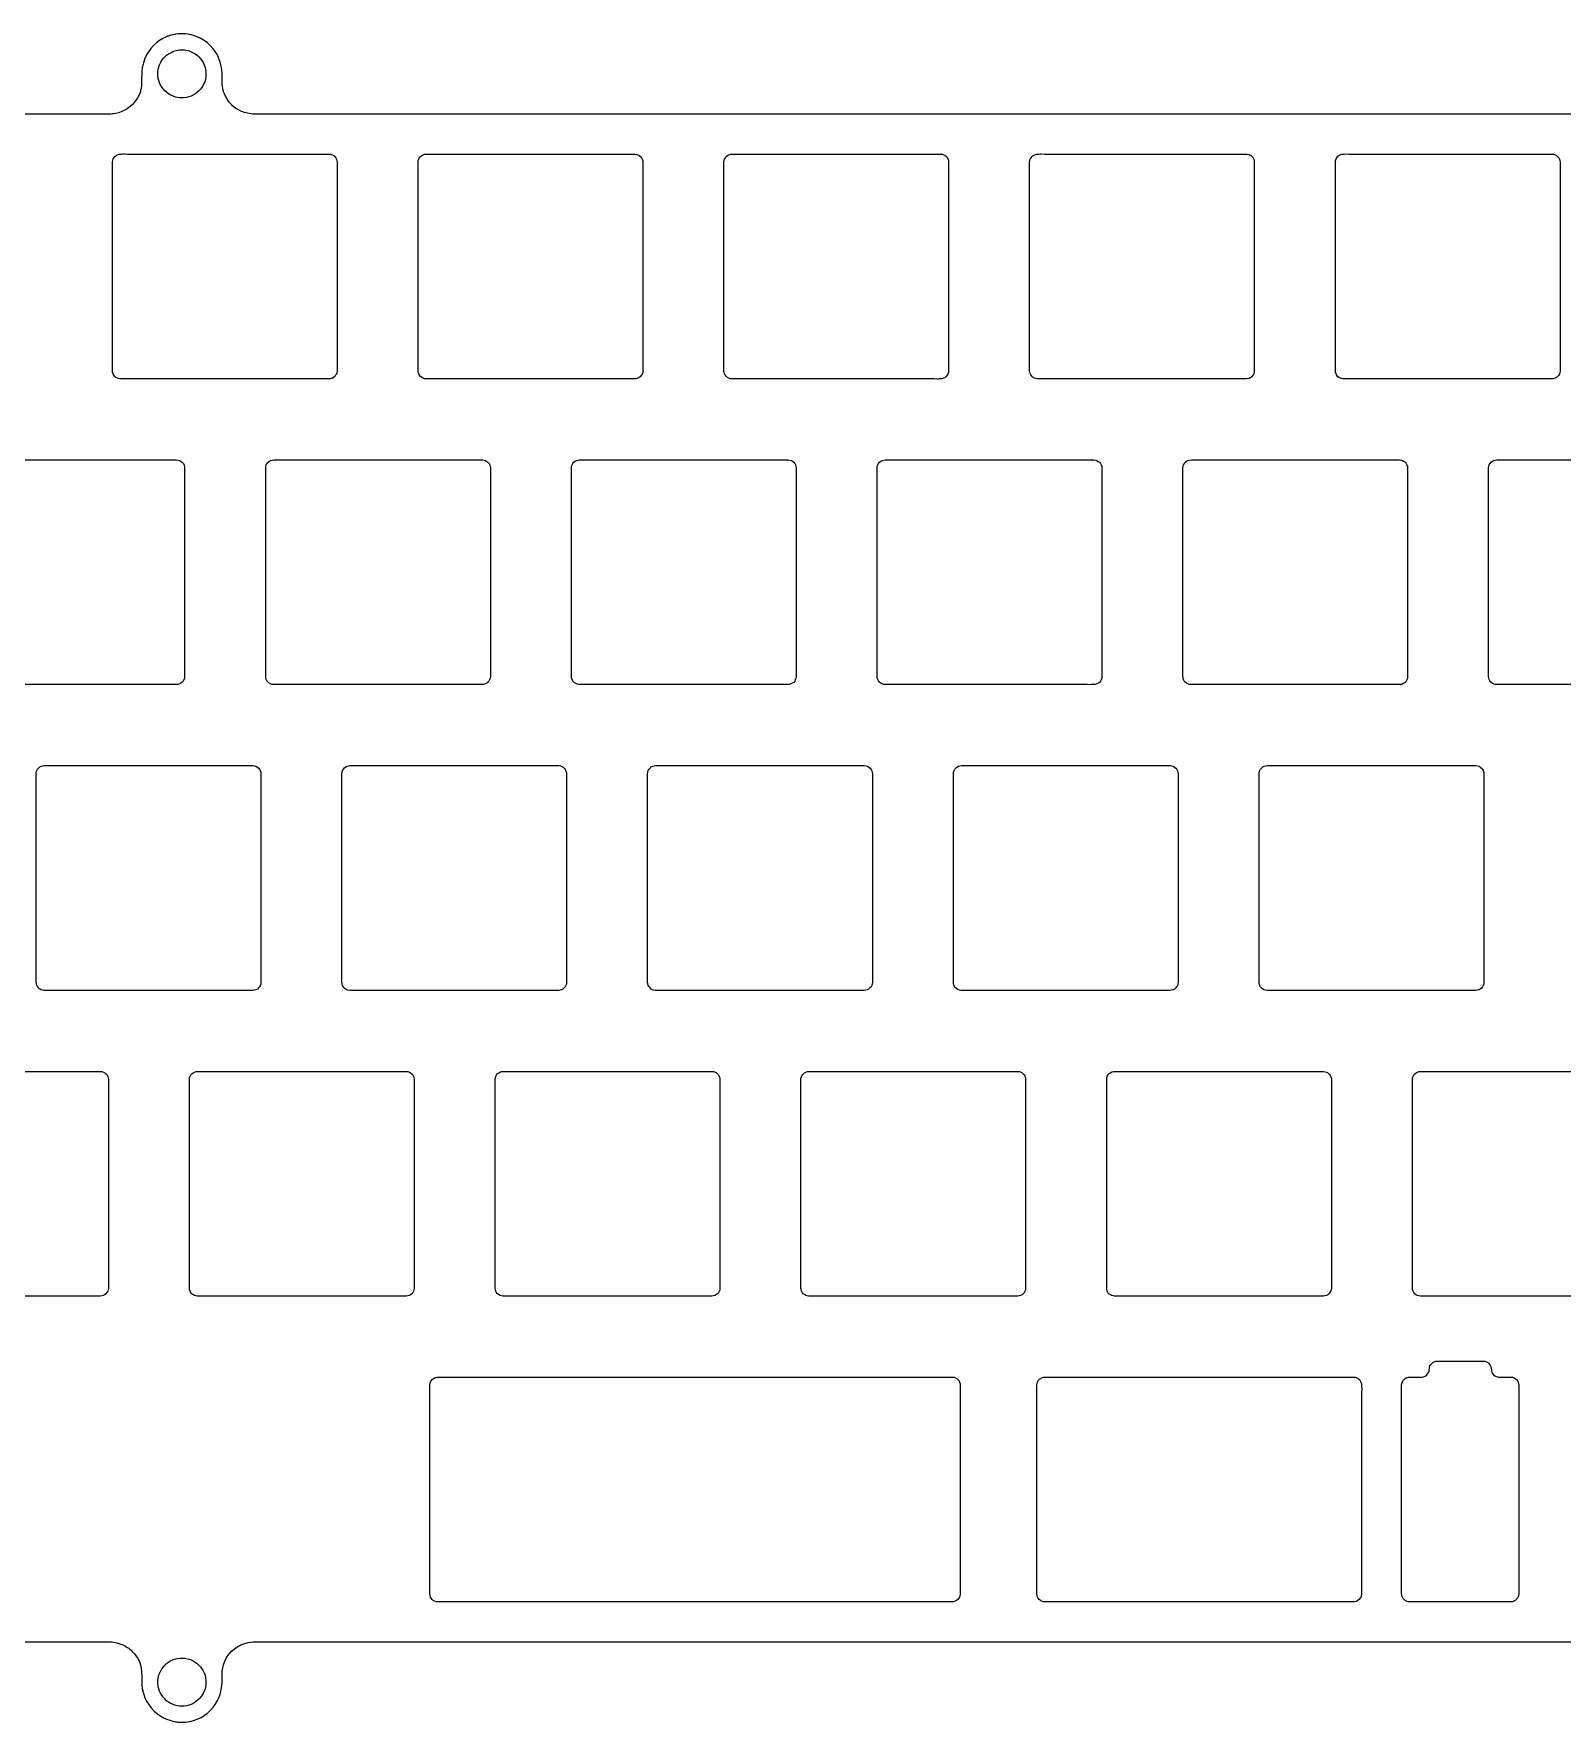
# Model space of a CAD drawing. Extents: x 6 to 353, y 2 to 332.
# Drawn here: x 98.4 to 193.6, y 2.5 to 107.7 of the extents above; entities that cross this region are included whole.
import ezdxf

# ---------------------------------------------------------------- set-up
doc = ezdxf.new("R2010")
doc.units = 0
doc.layers.get('0').update_dxf_attribs({"linetype": 'CONTINUOUS'})

msp = doc.modelspace()

# ---------------------------------------------------------------- linework, layer by layer
for p, q in [((106.43, 107.4), (106.22, 107.28)), ((107.6, 107.7), (107.36, 107.69)), ((107.85, 107.69), (107.6, 107.7)), ((108.1, 107.65), (107.85, 107.69)), ((108.33, 107.59), (108.1, 107.65)), ((108.56, 107.51), (108.33, 107.59)), ((108.79, 107.41), (108.56, 107.51)), ((109, 107.28), (108.79, 107.41)), ((105.4, 106.38), (105.3, 106.15)), ((105.53, 106.58), (105.4, 106.38)), ((105.68, 106.78), (105.53, 106.58)), ((105.84, 106.97), (105.68, 106.78)), ((106.02, 107.13), (105.84, 106.97)), ((106.22, 107.28), (106.02, 107.13)), ((106.45, 106.15), (106.55, 106.26)), ((106.55, 106.26), (106.66, 106.36)), ((106.66, 106.36), (106.78, 106.45)), ((106.78, 106.45), (106.91, 106.52)), ((106.91, 106.52), (107.05, 106.59)), ((107.05, 106.59), (107.17, 106.64)), ((107.17, 106.64), (107.33, 106.67)), ((107.33, 106.67), (107.46, 106.69)), ((107.46, 106.69), (107.62, 106.7)), ((107.62, 106.7), (107.78, 106.69)), ((107.78, 106.69), (107.95, 106.66)), ((107.95, 106.66), (108.06, 106.63)), ((108.06, 106.63), (108.23, 106.56)), ((108.23, 106.56), (108.32, 106.52)), ((108.32, 106.52), (108.44, 106.45)), ((108.44, 106.45), (108.59, 106.34)), ((108.59, 106.34), (108.67, 106.26)), ((108.67, 106.26), (108.77, 106.14)), ((109.2, 107.13), (109, 107.28)), ((109.38, 106.97), (109.2, 107.13)), ((109.54, 106.79), (109.38, 106.97)), ((109.69, 106.59), (109.54, 106.79)), ((109.82, 106.38), (109.69, 106.59)), ((109.92, 106.15), (109.82, 106.38)), ((106.11, 105.2), (106.12, 105.36)), ((106.12, 105.06), (106.11, 105.2)), ((106.12, 105.36), (106.14, 105.49)), ((106.14, 105.49), (106.18, 105.64)), ((106.18, 105.64), (106.22, 105.77)), ((106.22, 105.77), (106.29, 105.92)), ((106.29, 105.92), (106.36, 106.04)), ((106.36, 106.04), (106.45, 106.15)), ((108.77, 106.14), (108.86, 106.04)), ((108.86, 106.04), (108.93, 105.91)), ((108.93, 105.91), (109, 105.77)), ((109, 105.77), (109.06, 105.59)), ((109.06, 105.59), (109.08, 105.49)), ((109.08, 105.49), (109.1, 105.35)), ((109.1, 105.35), (109.11, 105.2)), ((109.11, 105.2), (109.1, 105.05)), ((110, 105.93), (109.92, 106.15)), ((110.06, 105.69), (110, 105.93)), ((110.09, 105.47), (110.06, 105.69)), ((105.1, 104.5), (105.07, 104.3)), ((106.14, 104.91), (106.12, 105.06)), ((106.17, 104.79), (106.14, 104.91)), ((106.22, 104.64), (106.17, 104.79)), ((106.28, 104.5), (106.22, 104.64)), ((106.33, 104.42), (106.28, 104.5)), ((106.45, 104.26), (106.33, 104.42)), ((106.52, 104.17), (106.45, 104.26)), ((106.64, 104.06), (106.52, 104.17)), ((108.77, 104.25), (108.67, 104.14)), ((108.84, 104.34), (108.77, 104.25)), ((108.93, 104.49), (108.84, 104.34)), ((108.98, 104.6), (108.93, 104.49)), ((109.03, 104.71), (108.98, 104.6)), ((109.07, 104.86), (109.03, 104.71)), ((109.1, 105.05), (109.07, 104.86)), ((110.15, 104.31), (110.12, 104.51)), ((104.52, 103.28), (104.38, 103.16)), ((104.64, 103.41), (104.52, 103.28)), ((104.77, 103.59), (104.64, 103.41)), ((106.78, 103.95), (106.64, 104.06)), ((106.88, 103.89), (106.78, 103.95)), ((107.06, 103.81), (106.88, 103.89)), ((107.24, 103.75), (107.06, 103.81)), ((107.32, 103.73), (107.24, 103.75)), ((107.45, 103.71), (107.32, 103.73)), ((107.57, 103.7), (107.45, 103.71)), ((107.75, 103.71), (107.57, 103.7)), ((107.9, 103.73), (107.75, 103.71)), ((108.05, 103.77), (107.9, 103.73)), ((108.18, 103.81), (108.05, 103.77)), ((108.31, 103.88), (108.18, 103.81)), ((108.44, 103.95), (108.31, 103.88)), ((108.52, 104.01), (108.44, 103.95)), ((108.67, 104.14), (108.52, 104.01)), ((110.34, 103.77), (110.26, 103.95)), ((110.42, 103.63), (110.34, 103.77)), ((110.56, 103.44), (110.42, 103.63)), ((110.98, 103.05), (110.84, 103.15)), ((103.68, 102.78), (103.46, 102.73)), ((103.87, 102.85), (103.68, 102.78)), ((104.05, 102.93), (103.87, 102.85)), ((111.17, 102.94), (110.98, 103.05)), ((111.33, 102.86), (111.17, 102.94)), ((111.51, 102.79), (111.33, 102.86)), ((111.69, 102.75), (111.51, 102.79)), ((111.91, 102.71), (111.69, 102.75)), ((103.32, 99.9), (103.37, 99.98)), ((103.37, 99.98), (103.43, 100.05)), ((103.43, 100.05), (103.51, 100.12)), ((103.51, 100.12), (103.59, 100.16)), ((103.59, 100.16), (103.69, 100.19)), ((116.8, 100.2), (116.89, 100.19)), ((116.89, 100.19), (116.98, 100.16)), ((116.98, 100.16), (117.07, 100.11)), ((117.07, 100.11), (117.14, 100.05)), ((117.14, 100.05), (117.2, 99.98)), ((117.2, 99.98), (117.24, 99.89)), ((122.37, 99.9), (122.42, 99.98)), ((122.42, 99.98), (122.48, 100.05)), ((122.48, 100.05), (122.56, 100.12)), ((122.56, 100.12), (122.64, 100.16)), ((122.64, 100.16), (122.73, 100.19)), ((122.73, 100.19), (122.83, 100.2)), ((122.83, 100.2), (135.83, 100.2)), ((135.83, 100.2), (135.95, 100.18)), ((135.95, 100.18), (136.03, 100.16)), ((136.03, 100.16), (136.11, 100.12)), ((136.11, 100.12), (136.19, 100.05)), ((136.19, 100.05), (136.25, 99.98)), ((136.25, 99.98), (136.29, 99.89)), ((141.42, 99.89), (141.47, 99.98)), ((141.47, 99.98), (141.53, 100.06)), ((141.53, 100.06), (141.6, 100.11)), ((141.6, 100.11), (141.69, 100.16)), ((141.69, 100.16), (141.8, 100.19)), ((141.8, 100.19), (141.89, 100.2)), ((141.89, 100.2), (154.88, 100.2)), ((154.88, 100.2), (154.98, 100.19)), ((154.98, 100.19), (155.08, 100.16)), ((155.08, 100.16), (155.16, 100.12)), ((155.16, 100.12), (155.24, 100.05)), ((155.24, 100.05), (155.3, 99.98)), ((155.3, 99.98), (155.35, 99.87)), ((160.47, 99.9), (160.52, 99.98)), ((160.52, 99.98), (160.58, 100.06)), ((160.58, 100.06), (160.66, 100.12)), ((160.66, 100.12), (160.74, 100.16)), ((160.74, 100.16), (160.86, 100.19)), ((173.96, 100.2), (174.1, 100.17)), ((174.1, 100.17), (174.21, 100.12)), ((174.21, 100.12), (174.28, 100.05)), ((174.28, 100.05), (174.35, 99.98)), ((174.35, 99.98), (174.39, 99.89)), ((179.52, 99.9), (179.57, 99.98)), ((179.57, 99.98), (179.64, 100.07)), ((179.64, 100.07), (179.7, 100.12)), ((179.7, 100.12), (179.81, 100.17)), ((179.81, 100.17), (179.89, 100.19)), ((192.99, 100.2), (193.08, 100.19)), ((193.08, 100.19), (193.18, 100.16)), ((193.18, 100.16), (193.26, 100.11)), ((193.26, 100.11), (193.34, 100.04)), ((193.34, 100.04), (193.4, 99.98)), ((193.4, 99.98), (193.44, 99.89)), ((103.28, 99.7), (103.3, 99.82)), ((103.28, 86.7), (103.28, 99.7)), ((103.3, 99.82), (103.32, 99.9)), ((117.24, 99.89), (117.27, 99.79)), ((117.27, 99.79), (117.28, 99.7)), ((117.28, 99.7), (117.28, 86.68)), ((122.33, 99.7), (122.34, 99.81)), ((122.33, 86.7), (122.33, 99.7)), ((122.34, 99.81), (122.37, 99.9)), ((136.29, 99.89), (136.32, 99.79)), ((136.32, 99.79), (136.33, 99.7)), ((136.33, 99.7), (136.33, 86.68)), ((141.38, 99.7), (141.39, 99.8)), ((141.38, 86.7), (141.38, 99.7)), ((141.39, 99.8), (141.42, 99.89)), ((155.35, 99.87), (155.37, 99.79)), ((155.37, 99.79), (155.38, 99.7)), ((155.38, 99.7), (155.38, 86.7)), ((160.43, 99.7), (160.44, 99.81)), ((160.43, 86.7), (160.43, 99.7)), ((160.44, 99.81), (160.47, 99.9)), ((174.39, 99.89), (174.42, 99.79)), ((174.42, 99.79), (174.43, 99.7)), ((174.43, 99.7), (174.43, 86.68)), ((179.48, 99.7), (179.49, 99.81)), ((179.48, 86.7), (179.48, 99.7)), ((179.49, 99.81), (179.52, 99.9)), ((193.44, 99.89), (193.47, 99.79)), ((193.47, 99.79), (193.48, 99.7)), ((193.48, 99.7), (193.48, 86.68)), ((103.29, 86.61), (103.28, 86.7)), ((103.32, 86.51), (103.29, 86.61)), ((103.35, 86.45), (103.32, 86.51)), ((103.41, 86.36), (103.35, 86.45)), ((103.5, 86.29), (103.41, 86.36)), ((103.59, 86.24), (103.5, 86.29)), ((117.05, 86.28), (116.95, 86.23)), ((117.13, 86.34), (117.05, 86.28)), ((117.19, 86.42), (117.13, 86.34)), ((117.24, 86.5), (117.19, 86.42)), ((117.27, 86.6), (117.24, 86.5)), ((117.28, 86.68), (117.27, 86.6)), ((122.34, 86.61), (122.33, 86.7)), ((122.37, 86.51), (122.34, 86.61)), ((122.4, 86.45), (122.37, 86.51)), ((122.47, 86.35), (122.4, 86.45)), ((122.55, 86.29), (122.47, 86.35)), ((122.64, 86.24), (122.55, 86.29)), ((136.09, 86.27), (136.02, 86.24)), ((136.18, 86.35), (136.09, 86.27)), ((136.23, 86.4), (136.18, 86.35)), ((136.29, 86.5), (136.23, 86.4)), ((136.32, 86.6), (136.29, 86.5)), ((136.33, 86.68), (136.32, 86.6)), ((141.39, 86.6), (141.38, 86.7)), ((141.42, 86.51), (141.39, 86.6)), ((141.45, 86.45), (141.42, 86.51)), ((141.52, 86.36), (141.45, 86.45)), ((141.6, 86.29), (141.52, 86.36)), ((141.69, 86.24), (141.6, 86.29)), ((155.16, 86.29), (155.07, 86.24)), ((155.22, 86.34), (155.16, 86.29)), ((155.29, 86.42), (155.22, 86.34)), ((155.34, 86.5), (155.29, 86.42)), ((155.37, 86.6), (155.34, 86.5)), ((155.38, 86.7), (155.37, 86.6)), ((160.44, 86.61), (160.43, 86.7)), ((160.46, 86.54), (160.44, 86.61)), ((160.5, 86.45), (160.46, 86.54)), ((160.58, 86.35), (160.5, 86.45)), ((160.65, 86.29), (160.58, 86.35)), ((160.74, 86.24), (160.65, 86.29)), ((174.21, 86.28), (174.1, 86.23)), ((174.28, 86.35), (174.21, 86.28)), ((174.34, 86.42), (174.28, 86.35)), ((174.39, 86.5), (174.34, 86.42)), ((174.42, 86.6), (174.39, 86.5)), ((174.43, 86.68), (174.42, 86.6)), ((179.49, 86.61), (179.48, 86.7)), ((179.52, 86.51), (179.49, 86.61)), ((179.55, 86.45), (179.52, 86.51)), ((179.62, 86.35), (179.55, 86.45)), ((179.7, 86.29), (179.62, 86.35)), ((179.79, 86.24), (179.7, 86.29)), ((193.25, 86.28), (193.17, 86.24)), ((193.33, 86.35), (193.25, 86.28)), ((193.38, 86.4), (193.33, 86.35)), ((193.44, 86.5), (193.38, 86.4)), ((193.47, 86.6), (193.44, 86.5)), ((193.48, 86.68), (193.47, 86.6)), ((103.66, 86.22), (103.59, 86.24)), ((103.78, 86.2), (103.66, 86.22)), ((116.78, 86.2), (103.78, 86.2)), ((116.87, 86.21), (116.78, 86.2)), ((116.95, 86.23), (116.87, 86.21)), ((122.73, 86.21), (122.64, 86.24)), ((122.8, 86.2), (122.73, 86.21)), ((136.02, 86.24), (135.92, 86.21)), ((141.78, 86.21), (141.69, 86.24)), ((141.87, 86.2), (141.78, 86.21)), ((155.07, 86.24), (154.95, 86.21)), ((160.81, 86.22), (160.74, 86.24)), ((160.9, 86.2), (160.81, 86.22)), ((173.94, 86.2), (160.9, 86.2)), ((174.09, 86.23), (173.94, 86.2)), ((179.86, 86.22), (179.79, 86.24)), ((179.95, 86.2), (179.86, 86.22)), ((193.17, 86.24), (193.07, 86.21)), ((94.29, 81.15), (107.28, 81.15)), ((107.28, 81.15), (107.38, 81.14)), ((107.38, 81.14), (107.48, 81.11)), ((107.48, 81.11), (107.56, 81.06)), ((107.56, 81.06), (107.63, 81)), ((112.92, 80.93), (112.99, 81.01)), ((112.99, 81.01), (113.06, 81.07)), ((113.06, 81.07), (113.14, 81.11)), ((113.14, 81.11), (113.24, 81.14)), ((126.33, 81.15), (126.43, 81.14)), ((126.43, 81.14), (126.53, 81.11)), ((126.53, 81.11), (126.61, 81.06)), ((126.61, 81.06), (126.68, 81)), ((132.03, 81), (132.11, 81.07)), ((132.11, 81.07), (132.2, 81.11)), ((132.2, 81.11), (132.29, 81.14)), ((132.29, 81.14), (132.39, 81.15)), ((132.39, 81.15), (145.38, 81.15)), ((145.38, 81.15), (145.48, 81.14)), ((145.48, 81.14), (145.57, 81.11)), ((145.57, 81.11), (145.66, 81.07)), ((145.66, 81.07), (145.73, 81)), ((145.73, 81), (145.8, 80.92)), ((151.02, 80.93), (151.08, 81.01)), ((151.08, 81.01), (151.15, 81.07)), ((151.15, 81.07), (151.24, 81.11)), ((151.24, 81.11), (151.35, 81.14)), ((164.43, 81.15), (164.55, 81.13)), ((164.55, 81.13), (164.64, 81.1)), ((164.64, 81.1), (164.71, 81.06)), ((164.71, 81.06), (164.79, 81)), ((170.07, 80.93), (170.13, 81.01)), ((170.13, 81.01), (170.21, 81.07)), ((170.21, 81.07), (170.29, 81.11)), ((170.29, 81.11), (170.4, 81.14)), ((183.48, 81.15), (183.6, 81.13)), ((183.6, 81.13), (183.67, 81.11)), ((183.67, 81.11), (183.76, 81.06)), ((183.76, 81.06), (183.84, 81)), ((189.12, 80.93), (189.18, 81.01)), ((189.18, 81.01), (189.26, 81.07)), ((189.26, 81.07), (189.34, 81.11)), ((189.34, 81.11), (189.44, 81.14)), ((189.44, 81.14), (189.53, 81.15)), ((189.53, 81.15), (202.53, 81.15)), ((107.63, 81), (107.7, 80.92)), ((107.7, 80.92), (107.75, 80.82)), ((107.75, 80.82), (107.77, 80.74)), ((112.83, 80.65), (112.84, 80.75)), ((112.83, 67.65), (112.83, 80.65)), ((112.84, 80.75), (112.87, 80.84)), ((112.87, 80.84), (112.92, 80.93)), ((126.68, 81), (126.75, 80.92)), ((126.75, 80.92), (126.79, 80.84)), ((126.79, 80.84), (126.82, 80.74)), ((131.88, 80.65), (131.89, 80.75)), ((131.89, 80.75), (131.92, 80.84)), ((131.92, 80.84), (131.97, 80.93)), ((131.97, 80.93), (132.03, 81)), ((145.8, 80.92), (145.84, 80.84)), ((145.84, 80.84), (145.87, 80.74)), ((150.93, 80.65), (150.94, 80.75)), ((150.94, 80.75), (150.97, 80.84)), ((150.97, 80.84), (151.02, 80.93)), ((164.79, 81), (164.85, 80.92)), ((164.85, 80.92), (164.89, 80.84)), ((164.89, 80.84), (164.92, 80.74)), ((169.98, 80.65), (169.99, 80.75)), ((169.99, 80.75), (170.02, 80.84)), ((170.02, 80.84), (170.07, 80.93)), ((183.84, 81), (183.9, 80.92)), ((183.9, 80.92), (183.94, 80.84)), ((183.94, 80.84), (183.97, 80.74)), ((189.03, 80.65), (189.04, 80.75)), ((189.03, 67.65), (189.03, 80.65)), ((189.04, 80.75), (189.07, 80.84)), ((189.07, 80.84), (189.12, 80.93)), ((107.69, 67.37), (107.63, 67.3)), ((107.73, 67.44), (107.69, 67.37)), ((107.77, 67.55), (107.73, 67.44)), ((107.78, 67.63), (107.77, 67.55)), ((112.84, 67.56), (112.83, 67.65)), ((112.87, 67.47), (112.84, 67.56)), ((112.91, 67.38), (112.87, 67.47)), ((112.98, 67.3), (112.91, 67.38)), ((126.74, 67.37), (126.68, 67.3)), ((126.78, 67.44), (126.74, 67.37)), ((126.82, 67.55), (126.78, 67.44)), ((126.83, 67.63), (126.82, 67.55)), ((131.92, 67.47), (131.89, 67.57)), ((131.96, 67.37), (131.92, 67.47)), ((132.03, 67.3), (131.96, 67.37)), ((145.79, 67.37), (145.73, 67.29)), ((145.83, 67.44), (145.79, 67.37)), ((145.87, 67.55), (145.83, 67.44)), ((145.88, 67.63), (145.87, 67.55)), ((150.97, 67.47), (150.94, 67.57)), ((151.01, 67.38), (150.97, 67.47)), ((151.07, 67.31), (151.01, 67.38)), ((164.84, 67.37), (164.78, 67.29)), ((164.88, 67.44), (164.84, 67.37)), ((164.92, 67.55), (164.88, 67.44)), ((164.93, 67.63), (164.92, 67.55)), ((170.02, 67.47), (169.99, 67.57)), ((170.06, 67.37), (170.02, 67.47)), ((170.12, 67.31), (170.06, 67.37)), ((183.89, 67.36), (183.82, 67.28)), ((183.93, 67.44), (183.89, 67.36)), ((183.97, 67.55), (183.93, 67.44)), ((183.98, 67.63), (183.97, 67.55)), ((189.04, 67.56), (189.03, 67.65)), ((189.07, 67.47), (189.04, 67.56)), ((189.11, 67.38), (189.07, 67.47)), ((189.17, 67.3), (189.11, 67.38)), ((107.47, 67.19), (107.36, 67.16)), ((107.55, 67.23), (107.47, 67.19)), ((107.63, 67.3), (107.55, 67.23)), ((113.05, 67.24), (112.98, 67.3)), ((113.14, 67.19), (113.05, 67.24)), ((113.23, 67.16), (113.14, 67.19)), ((113.32, 67.15), (113.23, 67.16)), ((126.51, 67.19), (126.41, 67.16)), ((126.6, 67.23), (126.51, 67.19)), ((126.68, 67.3), (126.6, 67.23)), ((132.08, 67.25), (132.03, 67.3)), ((132.19, 67.19), (132.08, 67.25)), ((132.25, 67.17), (132.19, 67.19)), ((132.34, 67.15), (132.25, 67.17)), ((145.57, 67.19), (145.45, 67.16)), ((145.64, 67.23), (145.57, 67.19)), ((145.73, 67.29), (145.64, 67.23)), ((151.15, 67.23), (151.07, 67.31)), ((151.23, 67.19), (151.15, 67.23)), ((151.33, 67.16), (151.23, 67.19)), ((151.43, 67.15), (151.33, 67.16)), ((164.62, 67.19), (164.52, 67.16)), ((164.7, 67.23), (164.62, 67.19)), ((164.78, 67.29), (164.7, 67.23)), ((170.2, 67.24), (170.12, 67.31)), ((170.29, 67.19), (170.2, 67.24)), ((170.38, 67.16), (170.29, 67.19)), ((170.44, 67.15), (170.38, 67.16)), ((183.65, 67.18), (183.57, 67.16)), ((183.75, 67.23), (183.65, 67.18)), ((183.82, 67.28), (183.75, 67.23)), ((189.25, 67.24), (189.17, 67.3)), ((189.33, 67.19), (189.25, 67.24)), ((189.43, 67.16), (189.33, 67.19)), ((189.5, 67.15), (189.43, 67.16)), ((98.84, 62.06), (98.95, 62.09)), ((98.95, 62.09), (99.03, 62.1)), ((99.03, 62.1), (112.05, 62.1)), ((112.05, 62.1), (112.13, 62.09)), ((112.13, 62.09), (112.22, 62.06)), ((117.89, 62.06), (117.99, 62.09)), ((117.99, 62.09), (118.08, 62.1)), ((118.08, 62.1), (131.1, 62.1)), ((131.1, 62.1), (131.19, 62.09)), ((131.19, 62.09), (131.29, 62.05)), ((136.96, 62.07), (137.04, 62.09)), ((137.04, 62.09), (137.13, 62.1)), ((137.13, 62.1), (150.13, 62.1)), ((150.13, 62.1), (150.25, 62.08)), ((150.25, 62.08), (150.33, 62.06)), ((155.99, 62.06), (156.09, 62.09)), ((156.09, 62.09), (156.18, 62.1)), ((156.18, 62.1), (169.19, 62.1)), ((169.19, 62.1), (169.29, 62.09)), ((169.29, 62.09), (169.38, 62.06)), ((175.04, 62.06), (175.15, 62.09)), ((175.15, 62.09), (175.23, 62.1)), ((175.23, 62.1), (188.24, 62.1)), ((188.24, 62.1), (188.33, 62.09)), ((188.33, 62.09), (188.43, 62.06)), ((98.53, 61.64), (98.54, 61.71)), ((98.53, 48.8), (98.53, 61.64)), ((98.54, 61.71), (98.57, 61.8)), ((98.57, 61.8), (98.62, 61.88)), ((98.62, 61.88), (98.7, 61.97)), ((98.7, 61.97), (98.75, 62.02)), ((98.75, 62.02), (98.84, 62.06)), ((112.22, 62.06), (112.31, 62.01)), ((112.31, 62.01), (112.4, 61.94)), ((112.4, 61.94), (112.45, 61.88)), ((112.45, 61.88), (112.49, 61.79)), ((112.49, 61.79), (112.52, 61.7)), ((112.52, 61.7), (112.53, 61.59)), ((112.53, 61.59), (112.53, 48.58)), ((117.58, 61.6), (117.59, 61.7)), ((117.58, 48.6), (117.58, 61.6)), ((117.59, 61.7), (117.62, 61.8)), ((117.62, 61.8), (117.67, 61.88)), ((117.67, 61.88), (117.75, 61.97)), ((117.75, 61.97), (117.82, 62.02)), ((117.82, 62.02), (117.89, 62.06)), ((131.29, 62.05), (131.36, 62.01)), ((131.36, 62.01), (131.45, 61.93)), ((131.45, 61.93), (131.5, 61.87)), ((131.5, 61.87), (131.54, 61.78)), ((131.54, 61.78), (131.57, 61.66)), ((136.63, 61.6), (136.64, 61.7)), ((136.63, 48.6), (136.63, 61.6)), ((136.64, 61.7), (136.67, 61.8)), ((136.67, 61.8), (136.72, 61.88)), ((136.72, 61.88), (136.8, 61.97)), ((136.8, 61.97), (136.85, 62.02)), ((136.85, 62.02), (136.96, 62.07)), ((150.33, 62.06), (150.41, 62.01)), ((150.41, 62.01), (150.49, 61.95)), ((150.49, 61.95), (150.55, 61.87)), ((150.55, 61.87), (150.59, 61.78)), ((150.59, 61.78), (150.62, 61.69)), ((150.62, 61.69), (150.63, 61.59)), ((150.63, 61.59), (150.63, 48.58)), ((155.68, 61.6), (155.69, 61.7)), ((155.68, 48.6), (155.68, 61.6)), ((155.69, 61.7), (155.72, 61.8)), ((155.72, 61.8), (155.77, 61.88)), ((155.77, 61.88), (155.85, 61.97)), ((155.85, 61.97), (155.9, 62.01)), ((155.9, 62.01), (155.99, 62.06)), ((169.38, 62.06), (169.46, 62.01)), ((169.46, 62.01), (169.53, 61.95)), ((169.53, 61.95), (169.6, 61.87)), ((169.6, 61.87), (169.65, 61.77)), ((169.65, 61.77), (169.67, 61.7)), ((169.67, 61.7), (169.68, 61.59)), ((169.68, 61.59), (169.68, 48.58)), ((174.73, 61.6), (174.74, 61.7)), ((174.74, 61.7), (174.77, 61.8)), ((174.77, 61.8), (174.82, 61.88)), ((174.82, 61.88), (174.9, 61.97)), ((174.9, 61.97), (174.96, 62.02)), ((174.96, 62.02), (175.04, 62.06)), ((188.43, 62.06), (188.51, 62.01)), ((188.51, 62.01), (188.58, 61.95)), ((188.58, 61.95), (188.65, 61.87)), ((188.65, 61.87), (188.69, 61.79)), ((188.69, 61.79), (188.72, 61.7)), ((188.72, 61.7), (188.73, 61.59)), ((188.73, 61.59), (188.73, 48.58)), ((98.53, 48.6), (98.53, 48.8)), ((98.54, 48.51), (98.53, 48.6)), ((98.57, 48.42), (98.54, 48.51)), ((98.61, 48.33), (98.57, 48.42)), ((112.52, 48.5), (112.48, 48.39)), ((112.53, 48.58), (112.52, 48.5)), ((117.59, 48.51), (117.58, 48.6)), ((117.62, 48.41), (117.59, 48.51)), ((117.66, 48.33), (117.62, 48.41)), ((131.54, 48.4), (131.49, 48.31)), ((131.57, 48.5), (131.54, 48.4)), ((131.58, 48.58), (131.57, 48.5)), ((136.64, 48.51), (136.63, 48.6)), ((136.67, 48.41), (136.64, 48.51)), ((136.71, 48.33), (136.67, 48.41)), ((150.59, 48.41), (150.55, 48.32)), ((150.62, 48.5), (150.59, 48.41)), ((150.63, 48.58), (150.62, 48.5)), ((155.69, 48.51), (155.68, 48.6)), ((155.71, 48.44), (155.69, 48.51)), ((155.75, 48.35), (155.71, 48.44)), ((169.64, 48.41), (169.59, 48.32)), ((169.67, 48.5), (169.64, 48.41)), ((169.68, 48.58), (169.67, 48.5)), ((174.77, 48.41), (174.74, 48.52)), ((174.81, 48.32), (174.77, 48.41)), ((188.69, 48.41), (188.65, 48.32)), ((188.72, 48.5), (188.69, 48.41)), ((188.73, 48.58), (188.72, 48.5)), ((98.68, 48.25), (98.61, 48.33)), ((98.74, 48.19), (98.68, 48.25)), ((98.84, 48.14), (98.74, 48.19)), ((98.93, 48.11), (98.84, 48.14)), ((99, 48.1), (98.93, 48.11)), ((112.03, 48.1), (99, 48.1)), ((112.1, 48.11), (112.03, 48.1)), ((112.22, 48.14), (112.1, 48.11)), ((112.31, 48.18), (112.22, 48.14)), ((112.37, 48.24), (112.31, 48.18)), ((112.44, 48.32), (112.37, 48.24)), ((112.48, 48.39), (112.44, 48.32)), ((117.72, 48.26), (117.66, 48.33)), ((117.79, 48.2), (117.72, 48.26)), ((117.89, 48.14), (117.79, 48.2)), ((117.95, 48.12), (117.89, 48.14)), ((118.07, 48.1), (117.95, 48.12)), ((131.27, 48.14), (131.17, 48.11)), ((131.34, 48.18), (131.27, 48.14)), ((131.43, 48.25), (131.34, 48.18)), ((131.49, 48.31), (131.43, 48.25)), ((136.78, 48.25), (136.71, 48.33)), ((136.85, 48.18), (136.78, 48.25)), ((136.93, 48.14), (136.85, 48.18)), ((137, 48.12), (136.93, 48.14)), ((137.12, 48.1), (137, 48.12)), ((150.31, 48.14), (150.22, 48.11)), ((150.4, 48.18), (150.31, 48.14)), ((150.48, 48.25), (150.4, 48.18)), ((150.55, 48.32), (150.48, 48.25)), ((155.82, 48.25), (155.75, 48.35)), ((155.89, 48.19), (155.82, 48.25)), ((155.96, 48.15), (155.89, 48.19)), ((156.07, 48.11), (155.96, 48.15)), ((156.17, 48.1), (156.07, 48.11)), ((169.37, 48.14), (169.27, 48.11)), ((169.45, 48.18), (169.37, 48.14)), ((169.53, 48.25), (169.45, 48.18)), ((169.59, 48.32), (169.53, 48.25)), ((174.87, 48.26), (174.81, 48.32)), ((174.93, 48.2), (174.87, 48.26)), ((175.03, 48.14), (174.93, 48.2)), ((175.12, 48.11), (175.03, 48.14)), ((175.22, 48.1), (175.12, 48.11)), ((188.42, 48.14), (188.32, 48.11)), ((188.5, 48.18), (188.42, 48.14)), ((188.58, 48.24), (188.5, 48.18)), ((188.65, 48.32), (188.58, 48.24)), ((89.53, 43.05), (102.55, 43.05)), ((102.55, 43.05), (102.63, 43.04)), ((102.63, 43.04), (102.73, 43.01)), ((102.73, 43.01), (102.81, 42.96)), ((102.81, 42.96), (102.88, 42.9)), ((102.88, 42.9), (102.95, 42.83)), ((102.95, 42.83), (102.99, 42.74)), ((102.99, 42.74), (103.02, 42.64)), ((108.08, 42.58), (108.09, 42.65)), ((108.08, 29.55), (108.08, 42.58)), ((108.09, 42.65), (108.12, 42.75)), ((108.12, 42.75), (108.17, 42.84)), ((108.17, 42.84), (108.23, 42.9)), ((108.23, 42.9), (108.31, 42.97)), ((108.31, 42.97), (108.4, 43.01)), ((108.4, 43.01), (108.49, 43.04)), ((121.6, 43.05), (121.68, 43.04)), ((121.68, 43.04), (121.79, 43)), ((121.79, 43), (121.88, 42.95)), ((121.88, 42.95), (121.93, 42.9)), ((121.93, 42.9), (122, 42.83)), ((122, 42.83), (122.04, 42.74)), ((122.04, 42.74), (122.07, 42.64)), ((127.13, 42.58), (127.14, 42.65)), ((127.13, 29.55), (127.13, 42.58)), ((127.14, 42.65), (127.17, 42.74)), ((127.17, 42.74), (127.22, 42.83)), ((127.22, 42.83), (127.28, 42.91)), ((127.28, 42.91), (127.36, 42.97)), ((127.36, 42.97), (127.46, 43.02)), ((127.46, 43.02), (127.53, 43.04)), ((127.53, 43.04), (127.64, 43.05)), ((127.64, 43.05), (140.65, 43.05)), ((140.65, 43.05), (140.73, 43.04)), ((140.73, 43.04), (140.85, 43)), ((140.85, 43), (140.91, 42.96)), ((140.91, 42.96), (140.98, 42.9)), ((140.98, 42.9), (141.05, 42.83)), ((141.05, 42.83), (141.09, 42.74)), ((141.09, 42.74), (141.12, 42.64)), ((146.18, 42.58), (146.19, 42.65)), ((146.18, 29.55), (146.18, 42.58)), ((146.19, 42.65), (146.23, 42.77)), ((146.23, 42.77), (146.28, 42.84)), ((146.28, 42.84), (146.33, 42.9)), ((146.33, 42.9), (146.41, 42.97)), ((146.41, 42.97), (146.49, 43.01)), ((146.49, 43.01), (146.59, 43.04)), ((159.7, 43.05), (159.79, 43.04)), ((159.79, 43.04), (159.88, 43.01)), ((159.88, 43.01), (159.96, 42.96)), ((159.96, 42.96), (160.03, 42.9)), ((160.03, 42.9), (160.1, 42.83)), ((160.1, 42.83), (160.14, 42.74)), ((160.14, 42.74), (160.17, 42.65)), ((160.17, 42.65), (160.18, 42.55)), ((160.18, 42.55), (160.18, 29.54)), ((165.23, 42.58), (165.24, 42.65)), ((165.24, 42.65), (165.27, 42.75)), ((165.27, 42.75), (165.32, 42.83)), ((165.32, 42.83), (165.38, 42.91)), ((165.38, 42.91), (165.46, 42.97)), ((165.46, 42.97), (165.55, 43.02)), ((165.55, 43.02), (165.65, 43.04)), ((165.65, 43.04), (165.73, 43.05)), ((165.73, 43.05), (178.73, 43.05)), ((178.73, 43.05), (178.85, 43.03)), ((178.85, 43.03), (178.92, 43.01)), ((178.92, 43.01), (179.02, 42.96)), ((179.02, 42.96), (179.08, 42.9)), ((179.08, 42.9), (179.15, 42.82)), ((179.15, 42.82), (179.2, 42.72)), ((179.2, 42.72), (179.22, 42.64)), ((184.28, 42.58), (184.29, 42.65)), ((184.28, 29.55), (184.28, 42.58)), ((184.29, 42.65), (184.32, 42.74)), ((184.32, 42.74), (184.36, 42.83)), ((184.36, 42.83), (184.43, 42.9)), ((184.43, 42.9), (184.51, 42.97)), ((184.51, 42.97), (184.6, 43.01)), ((184.6, 43.01), (184.69, 43.04)), ((103.03, 29.53), (103.02, 29.44)), ((108.09, 29.46), (108.08, 29.55)), ((108.12, 29.36), (108.09, 29.46)), ((122.08, 29.53), (122.07, 29.44)), ((127.14, 29.46), (127.13, 29.55)), ((127.17, 29.36), (127.14, 29.46)), ((141.13, 29.53), (141.12, 29.44)), ((146.19, 29.48), (146.18, 29.55)), ((146.22, 29.36), (146.19, 29.48)), ((160.18, 29.54), (160.17, 29.44)), ((165.27, 29.37), (165.24, 29.47)), ((179.23, 29.53), (179.22, 29.44)), ((184.29, 29.46), (184.28, 29.55)), ((184.32, 29.36), (184.29, 29.46)), ((102.53, 29.05), (89.51, 29.05)), ((102.62, 29.06), (102.53, 29.05)), ((102.72, 29.09), (102.62, 29.06)), ((102.79, 29.12), (102.72, 29.09)), ((102.88, 29.19), (102.79, 29.12)), ((102.94, 29.27), (102.88, 29.19)), ((102.99, 29.35), (102.94, 29.27)), ((103.02, 29.44), (102.99, 29.35)), ((108.15, 29.29), (108.12, 29.36)), ((108.22, 29.2), (108.15, 29.29)), ((108.3, 29.14), (108.22, 29.2)), ((108.39, 29.09), (108.3, 29.14)), ((108.47, 29.06), (108.39, 29.09)), ((108.56, 29.05), (108.47, 29.06)), ((121.58, 29.05), (108.56, 29.05)), ((121.68, 29.06), (121.58, 29.05)), ((121.77, 29.09), (121.68, 29.06)), ((121.85, 29.13), (121.77, 29.09)), ((121.93, 29.19), (121.85, 29.13)), ((122, 29.27), (121.93, 29.19)), ((122.04, 29.36), (122, 29.27)), ((122.07, 29.44), (122.04, 29.36)), ((127.2, 29.29), (127.17, 29.36)), ((127.26, 29.22), (127.2, 29.29)), ((127.33, 29.15), (127.26, 29.22)), ((127.44, 29.09), (127.33, 29.15)), ((127.53, 29.06), (127.44, 29.09)), ((127.61, 29.05), (127.53, 29.06)), ((140.63, 29.05), (127.61, 29.05)), ((140.72, 29.06), (140.63, 29.05)), ((140.82, 29.09), (140.72, 29.06)), ((140.91, 29.14), (140.82, 29.09)), ((140.98, 29.19), (140.91, 29.14)), ((141.04, 29.26), (140.98, 29.19)), ((141.08, 29.34), (141.04, 29.26)), ((141.12, 29.44), (141.08, 29.34)), ((146.26, 29.28), (146.22, 29.36)), ((146.32, 29.2), (146.26, 29.28)), ((146.4, 29.14), (146.32, 29.2)), ((146.48, 29.09), (146.4, 29.14)), ((146.56, 29.07), (146.48, 29.09)), ((146.65, 29.05), (146.56, 29.07)), ((159.68, 29.05), (146.65, 29.05)), ((159.77, 29.06), (159.68, 29.05)), ((159.87, 29.09), (159.77, 29.06)), ((159.96, 29.13), (159.87, 29.09)), ((160.03, 29.2), (159.96, 29.13)), ((160.1, 29.27), (160.03, 29.2)), ((160.14, 29.36), (160.1, 29.27)), ((160.17, 29.44), (160.14, 29.36)), ((165.31, 29.28), (165.27, 29.37)), ((165.37, 29.2), (165.31, 29.28)), ((165.44, 29.14), (165.37, 29.2)), ((165.54, 29.09), (165.44, 29.14)), ((165.65, 29.06), (165.54, 29.09)), ((165.71, 29.05), (165.65, 29.06)), ((178.92, 29.09), (178.79, 29.06)), ((179, 29.13), (178.92, 29.09)), ((179.07, 29.19), (179, 29.13)), ((179.14, 29.27), (179.07, 29.19)), ((179.18, 29.34), (179.14, 29.27)), ((179.22, 29.44), (179.18, 29.34)), ((184.36, 29.28), (184.32, 29.36)), ((184.42, 29.2), (184.36, 29.28)), ((184.5, 29.13), (184.42, 29.2)), ((184.58, 29.09), (184.5, 29.13)), ((184.65, 29.07), (184.58, 29.09)), ((184.76, 29.05), (184.65, 29.07)), ((185.15, 24.11), (185.23, 24.2)), ((185.23, 24.2), (185.29, 24.3)), ((185.29, 24.3), (185.32, 24.4)), ((185.32, 24.4), (185.35, 24.62)), ((185.35, 24.62), (185.37, 24.7)), ((185.37, 24.7), (185.42, 24.78)), ((185.42, 24.78), (185.48, 24.86)), ((185.48, 24.86), (185.55, 24.92)), ((185.55, 24.92), (185.64, 24.96)), ((185.64, 24.96), (185.74, 24.99)), ((188.69, 25), (188.79, 24.99)), ((188.79, 24.99), (188.89, 24.96)), ((188.89, 24.96), (188.98, 24.91)), ((188.98, 24.91), (189.04, 24.85)), ((189.04, 24.85), (189.11, 24.77)), ((189.11, 24.77), (189.15, 24.69)), ((189.15, 24.69), (189.18, 24.6)), ((189.18, 24.6), (189.2, 24.4)), ((189.2, 24.4), (189.23, 24.31)), ((189.23, 24.31), (189.28, 24.22)), ((189.28, 24.22), (189.34, 24.15)), ((123.06, 23.53), (123.07, 23.6)), ((123.06, 10.5), (123.06, 23.53)), ((123.07, 23.6), (123.1, 23.7)), ((123.1, 23.7), (123.15, 23.78)), ((123.15, 23.78), (123.21, 23.85)), ((123.21, 23.85), (123.29, 23.92)), ((123.29, 23.92), (123.38, 23.97)), ((123.38, 23.97), (123.49, 23.99)), ((155.64, 24), (155.72, 23.99)), ((155.72, 23.99), (155.82, 23.95)), ((155.82, 23.95), (155.89, 23.91)), ((155.89, 23.91), (155.96, 23.85)), ((155.96, 23.85), (156.03, 23.77)), ((156.03, 23.77), (156.07, 23.68)), ((156.07, 23.68), (156.1, 23.58)), ((156.1, 23.58), (156.11, 23.5)), ((156.11, 23.5), (156.11, 10.48)), ((160.88, 23.53), (160.89, 23.6)), ((160.88, 10.5), (160.88, 23.53)), ((160.89, 23.6), (160.92, 23.69)), ((160.92, 23.69), (160.97, 23.79)), ((160.97, 23.79), (161.05, 23.87)), ((161.05, 23.87), (161.18, 23.96)), ((161.19, 23.96), (161.3, 23.99)), ((161.3, 23.99), (161.38, 24)), ((161.38, 24), (180.62, 24)), ((180.62, 24), (180.71, 23.99)), ((180.71, 23.99), (180.82, 23.95)), ((180.82, 23.95), (180.89, 23.91)), ((180.89, 23.91), (180.96, 23.85)), ((180.96, 23.85), (181.03, 23.78)), ((181.03, 23.78), (181.07, 23.69)), ((181.07, 23.69), (181.1, 23.58)), ((183.61, 23.5), (183.62, 23.6)), ((183.61, 10.5), (183.61, 23.5)), ((183.62, 23.6), (183.66, 23.71)), ((183.66, 23.71), (183.69, 23.78)), ((183.69, 23.78), (183.76, 23.86)), ((183.76, 23.86), (183.83, 23.92)), ((183.83, 23.92), (183.93, 23.97)), ((183.93, 23.97), (184.02, 23.99)), ((184.02, 23.99), (184.11, 24)), ((184.11, 24), (184.88, 24)), ((184.88, 24), (184.98, 24.02)), ((184.98, 24.02), (185.07, 24.06)), ((185.07, 24.06), (185.15, 24.11)), ((189.34, 24.15), (189.41, 24.09)), ((189.41, 24.09), (189.5, 24.04)), ((189.5, 24.04), (189.6, 24.01)), ((190.42, 24), (190.51, 23.99)), ((190.51, 23.99), (190.61, 23.96)), ((190.61, 23.96), (190.71, 23.9)), ((190.71, 23.9), (190.77, 23.85)), ((190.77, 23.85), (190.83, 23.78)), ((190.83, 23.78), (190.87, 23.69)), ((190.87, 23.69), (190.9, 23.58)), ((123.07, 10.41), (123.06, 10.5)), ((123.1, 10.3), (123.07, 10.41)), ((123.14, 10.23), (123.1, 10.3)), ((123.2, 10.15), (123.14, 10.23)), ((123.27, 10.09), (123.2, 10.15)), ((123.35, 10.05), (123.27, 10.09)), ((123.46, 10.01), (123.35, 10.05)), ((123.56, 10), (123.46, 10.01)), ((155.61, 10), (123.56, 10)), ((155.69, 10.01), (155.61, 10)), ((155.8, 10.04), (155.69, 10.01)), ((155.88, 10.08), (155.8, 10.04)), ((155.96, 10.14), (155.88, 10.08)), ((156.02, 10.22), (155.96, 10.14)), ((156.06, 10.3), (156.02, 10.22)), ((156.09, 10.38), (156.06, 10.3)), ((156.11, 10.48), (156.09, 10.38)), ((160.89, 10.4), (160.88, 10.5)), ((160.92, 10.31), (160.89, 10.4)), ((160.96, 10.22), (160.92, 10.31)), ((161.02, 10.15), (160.96, 10.22)), ((161.14, 10.06), (161.02, 10.15)), ((161.17, 10.05), (161.14, 10.06)), ((161.28, 10.01), (161.17, 10.05)), ((161.38, 10), (161.28, 10.01)), ((180.79, 10.03), (180.7, 10.01)), ((180.88, 10.08), (180.79, 10.03)), ((180.96, 10.14), (180.88, 10.08)), ((181.01, 10.2), (180.96, 10.14)), ((181.06, 10.28), (181.01, 10.2)), ((181.09, 10.38), (181.06, 10.28)), ((181.11, 10.48), (181.09, 10.38)), ((183.62, 10.41), (183.61, 10.5)), ((183.65, 10.31), (183.62, 10.41)), ((183.69, 10.22), (183.65, 10.31)), ((183.76, 10.15), (183.69, 10.22)), ((183.83, 10.08), (183.76, 10.15)), ((183.9, 10.05), (183.83, 10.08)), ((184.01, 10.01), (183.9, 10.05)), ((184.1, 10), (184.01, 10.01)), ((190.4, 10), (184.1, 10)), ((190.51, 10.01), (190.4, 10)), ((190.6, 10.04), (190.51, 10.01)), ((190.69, 10.08), (190.6, 10.04)), ((190.75, 10.14), (190.69, 10.08)), ((190.83, 10.22), (190.75, 10.14)), ((190.87, 10.31), (190.83, 10.22)), ((190.9, 10.4), (190.87, 10.31)), ((190.91, 10.48), (190.9, 10.4)), ((103.33, 7.49), (103.5, 7.46)), ((103.5, 7.46), (103.69, 7.41)), ((103.69, 7.41), (103.88, 7.34)), ((111.53, 7.41), (111.74, 7.46)), ((111.74, 7.46), (111.91, 7.49)), ((103.88, 7.34), (104.06, 7.26)), ((104.06, 7.26), (104.22, 7.16)), ((104.52, 6.91), (104.66, 6.77)), ((104.66, 6.77), (104.77, 6.61)), ((104.77, 6.61), (104.88, 6.44)), ((104.88, 6.44), (104.96, 6.26)), ((106.78, 6.25), (106.93, 6.34)), ((106.93, 6.34), (107.08, 6.4)), ((107.08, 6.4), (107.24, 6.45)), ((107.24, 6.45), (107.32, 6.47)), ((107.32, 6.47), (107.51, 6.49)), ((107.51, 6.49), (107.61, 6.5)), ((107.61, 6.5), (107.78, 6.49)), ((107.78, 6.49), (107.95, 6.46)), ((107.95, 6.46), (108.08, 6.42)), ((108.08, 6.42), (108.19, 6.38)), ((108.19, 6.38), (108.31, 6.33)), ((108.31, 6.33), (108.44, 6.25)), ((110.2, 6.08), (110.28, 6.31)), ((110.28, 6.31), (110.35, 6.46)), ((110.35, 6.46), (110.45, 6.62)), ((110.45, 6.62), (110.58, 6.78)), ((110.58, 6.78), (110.7, 6.92)), ((110.7, 6.92), (110.87, 7.06)), ((110.87, 7.06), (111.03, 7.18)), ((104.96, 6.26), (105.03, 6.07)), ((105.03, 6.07), (105.07, 5.87)), ((105.07, 5.87), (105.1, 5.69)), ((106.12, 5.15), (106.15, 5.33)), ((106.15, 5.33), (106.18, 5.46)), ((106.18, 5.46), (106.25, 5.62)), ((106.25, 5.62), (106.29, 5.71)), ((106.29, 5.71), (106.36, 5.83)), ((106.36, 5.83), (106.48, 5.98)), ((106.48, 5.98), (106.55, 6.06)), ((106.55, 6.06), (106.66, 6.16)), ((106.66, 6.16), (106.78, 6.25)), ((108.44, 6.25), (108.59, 6.14)), ((108.59, 6.14), (108.67, 6.06)), ((108.67, 6.06), (108.78, 5.94)), ((108.78, 5.94), (108.86, 5.83)), ((108.86, 5.83), (108.93, 5.71)), ((108.93, 5.71), (109, 5.57)), ((109, 5.57), (109.05, 5.43)), ((109.05, 5.43), (109.09, 5.26)), ((109.09, 5.26), (109.11, 5.09)), ((110.12, 5.69), (110.15, 5.89)), ((110.15, 5.89), (110.2, 6.08)), ((105.12, 4.75), (105.16, 4.51)), ((105.16, 4.51), (105.23, 4.23)), ((105.23, 4.23), (105.31, 4.02)), ((106.11, 5), (106.12, 5.15)), ((106.11, 4.91), (106.11, 5)), ((106.14, 4.71), (106.11, 4.91)), ((106.17, 4.59), (106.14, 4.71)), ((106.22, 4.43), (106.17, 4.59)), ((106.27, 4.32), (106.22, 4.43)), ((106.35, 4.19), (106.27, 4.32)), ((108.93, 4.29), (108.86, 4.17)), ((109, 4.43), (108.93, 4.29)), ((109.03, 4.52), (109, 4.43)), ((109.08, 4.7), (109.03, 4.52)), ((109.1, 4.85), (109.08, 4.7)), ((109.11, 5), (109.1, 4.85)), ((109.11, 5.09), (109.11, 5)), ((109.93, 4.07), (110.01, 4.32)), ((110.01, 4.32), (110.06, 4.53)), ((110.06, 4.53), (110.1, 4.76)), ((105.31, 4.02), (105.41, 3.82)), ((105.41, 3.82), (105.54, 3.6)), ((105.54, 3.6), (105.69, 3.4)), ((105.69, 3.4), (105.86, 3.22)), ((105.86, 3.22), (106.02, 3.07)), ((106.43, 4.08), (106.35, 4.19)), ((106.52, 3.97), (106.43, 4.08)), ((106.66, 3.84), (106.52, 3.97)), ((106.78, 3.75), (106.66, 3.84)), ((106.88, 3.69), (106.78, 3.75)), ((107.03, 3.62), (106.88, 3.69)), ((107.17, 3.57), (107.03, 3.62)), ((107.32, 3.53), (107.17, 3.57)), ((107.46, 3.51), (107.32, 3.53)), ((107.6, 3.5), (107.46, 3.51)), ((107.75, 3.51), (107.6, 3.5)), ((107.89, 3.53), (107.75, 3.51)), ((108.05, 3.57), (107.89, 3.53)), ((108.18, 3.61), (108.05, 3.57)), ((108.31, 3.67), (108.18, 3.61)), ((108.44, 3.75), (108.31, 3.67)), ((108.55, 3.83), (108.44, 3.75)), ((108.67, 3.94), (108.55, 3.83)), ((108.75, 4.03), (108.67, 3.94)), ((108.86, 4.17), (108.75, 4.03)), ((109.2, 3.07), (109.4, 3.26)), ((109.4, 3.26), (109.55, 3.43)), ((109.55, 3.43), (109.69, 3.61)), ((109.69, 3.61), (109.83, 3.85)), ((109.83, 3.85), (109.93, 4.07)), ((106.02, 3.07), (106.24, 2.91)), ((106.24, 2.91), (106.43, 2.79)), ((106.43, 2.79), (106.66, 2.69)), ((107.36, 2.51), (107.62, 2.5)), ((107.62, 2.5), (107.85, 2.51)), ((107.85, 2.51), (108.1, 2.55)), ((108.1, 2.55), (108.34, 2.61)), ((108.34, 2.61), (108.57, 2.69)), ((108.57, 2.69), (108.8, 2.8)), ((108.8, 2.8), (109, 2.92)), ((109, 2.92), (109.2, 3.07))]:
    msp.add_line(p, q)
for points in [[(107.36, 107.69), (107.22, 107.67), (107.16, 107.66), (107.09, 107.64), (107.01, 107.63), (106.94, 107.61), (106.86, 107.59), (106.79, 107.56), (106.72, 107.54), (106.65, 107.51), (106.59, 107.48), (106.54, 107.46), (106.43, 107.4)], [(105.12, 105.44), (105.11, 105.21), (105.1, 104.97), (105.1, 104.74), (105.1, 104.5)], [(105.3, 106.15), (105.25, 106.02), (105.23, 105.95), (105.21, 105.88), (105.19, 105.81), (105.17, 105.74), (105.15, 105.66), (105.14, 105.59), (105.13, 105.52), (105.12, 105.44)], [(110.12, 104.51), (110.12, 104.75), (110.12, 104.99), (110.11, 105.23), (110.09, 105.47)], [(105.07, 104.3), (105.05, 104.24), (105.04, 104.18), (105.02, 104.11), (105, 104.05), (104.98, 103.99), (104.96, 103.93), (104.93, 103.87), (104.9, 103.81), (104.87, 103.75), (104.84, 103.7), (104.81, 103.64), (104.77, 103.59)], [(110.26, 103.95), (110.23, 104.04), (110.2, 104.13), (110.17, 104.22), (110.15, 104.31)], [(104.38, 103.16), (104.3, 103.1), (104.22, 103.04), (104.14, 102.98), (104.05, 102.93)], [(110.84, 103.15), (110.77, 103.22), (110.7, 103.29), (110.63, 103.36), (110.56, 103.44)], [(103.46, 102.73), (103.37, 102.72), (103.28, 102.71), (103.19, 102.7), (103.1, 102.7), (102.96, 102.7), (102.81, 102.7), (102.52, 102.7), (102.34, 102.7), (101.99, 102.7), (98.66, 102.7), (92.54, 102.7), (32.81, 102.7), (31.15, 102.7), (30.6, 102.7), (30.04, 102.7), (29.49, 102.7), (29.2, 102.71), (28.9, 102.71)], [(203.9, 102.71), (203.79, 102.7), (203.67, 102.7), (203.57, 102.7), (203.46, 102.7), (203.24, 102.7), (203.02, 102.7), (202.58, 102.7), (194.95, 102.7), (114.17, 102.7), (112.71, 102.7), (112.51, 102.7), (112.3, 102.7), (112.19, 102.7), (112.09, 102.7), (112, 102.7), (111.91, 102.71)], [(103.69, 100.19), (103.78, 100.2), (103.87, 100.2), (103.95, 100.21), (104.04, 100.21), (104.22, 100.2), (104.39, 100.2), (104.52, 100.2), (104.91, 100.2), (106.13, 100.2), (108.11, 100.2), (116.8, 100.2)], [(160.86, 100.19), (160.93, 100.2), (161.01, 100.2), (161.08, 100.21), (161.15, 100.21), (161.35, 100.2), (161.55, 100.2), (161.69, 100.2), (161.83, 100.2), (162.11, 100.2), (173.96, 100.2)], [(179.89, 100.19), (179.96, 100.2), (180.03, 100.2), (180.17, 100.21), (180.34, 100.2), (180.62, 100.2), (180.92, 100.2), (181.22, 100.2), (181.49, 100.2), (181.76, 100.2), (184.31, 100.2), (192.99, 100.2)], [(135.92, 86.21), (135.82, 86.2), (135.72, 86.2), (135.63, 86.2), (135.53, 86.2), (135.21, 86.2), (135.09, 86.2), (134.58, 86.2), (134.28, 86.2), (134.03, 86.2), (133.4, 86.2), (129.41, 86.2), (122.8, 86.2)], [(154.95, 86.21), (154.87, 86.2), (154.8, 86.2), (154.73, 86.19), (154.66, 86.19), (154.46, 86.2), (154.26, 86.2), (154.14, 86.2), (153.64, 86.2), (153.33, 86.2), (152.71, 86.2), (152.46, 86.2), (150.27, 86.2), (141.87, 86.2)], [(193.07, 86.21), (192.98, 86.2), (192.89, 86.2), (192.81, 86.2), (192.72, 86.2), (192.54, 86.2), (192.37, 86.2), (192.24, 86.2), (191.74, 86.2), (191.43, 86.2), (190.81, 86.2), (190.56, 86.2), (188.36, 86.2), (179.95, 86.2)], [(113.24, 81.14), (113.34, 81.15), (113.44, 81.15), (113.53, 81.15), (113.63, 81.15), (113.89, 81.15), (114.14, 81.15), (114.3, 81.15), (114.61, 81.15), (115.53, 81.15), (116.05, 81.15), (117.08, 81.15), (126.33, 81.15)], [(151.35, 81.14), (151.44, 81.15), (151.53, 81.15), (151.62, 81.15), (151.71, 81.15), (152.05, 81.15), (152.4, 81.15), (152.71, 81.15), (153.02, 81.15), (164.43, 81.15)], [(170.4, 81.14), (170.51, 81.15), (170.63, 81.15), (170.76, 81.15), (171.09, 81.15), (171.4, 81.15), (171.72, 81.15), (171.99, 81.15), (172.26, 81.15), (174.8, 81.15), (183.48, 81.15)], [(107.77, 80.74), (107.78, 80.66), (107.78, 80.59), (107.78, 80.44), (107.78, 80.22), (107.78, 80), (107.78, 79.86), (107.78, 79.73), (107.78, 77.85), (107.78, 67.63)], [(126.82, 80.74), (126.83, 80.66), (126.83, 80.59), (126.83, 80.44), (126.83, 80.22), (126.83, 80), (126.83, 79.86), (126.83, 79.73), (126.83, 77.85), (126.83, 67.63)], [(131.89, 67.57), (131.88, 67.63), (131.88, 67.69), (131.88, 67.81), (131.88, 68.01), (131.88, 80.65)], [(145.87, 80.74), (145.88, 80.66), (145.88, 80.59), (145.88, 80.44), (145.88, 80.22), (145.88, 80), (145.88, 79.86), (145.88, 79.73), (145.88, 77.85), (145.88, 67.63)], [(150.94, 67.57), (150.93, 67.63), (150.93, 67.69), (150.93, 67.81), (150.93, 68.01), (150.93, 80.65)], [(164.92, 80.74), (164.93, 80.66), (164.93, 80.59), (164.93, 80.44), (164.93, 80.22), (164.93, 80), (164.93, 79.86), (164.93, 79.73), (164.93, 77.85), (164.93, 67.63)], [(169.99, 67.57), (169.98, 67.63), (169.98, 67.68), (169.98, 67.74), (169.98, 67.8), (169.98, 67.9), (169.98, 68), (169.98, 68.21), (169.98, 69.02), (169.98, 80.65)], [(183.97, 80.74), (183.98, 80.66), (183.98, 80.59), (183.98, 80.44), (183.98, 80.22), (183.98, 80), (183.98, 79.86), (183.98, 79.73), (183.98, 77.85), (183.98, 67.63)], [(107.36, 67.16), (107.27, 67.15), (107.17, 67.15), (107.07, 67.15), (106.97, 67.15), (106.65, 67.15), (106.52, 67.15), (106.39, 67.15), (105.72, 67.15), (105.41, 67.15), (104.87, 67.15), (103.81, 67.15), (94.24, 67.15)], [(126.41, 67.16), (126.33, 67.15), (126.25, 67.15), (126.08, 67.15), (125.87, 67.15), (125.66, 67.15), (125.36, 67.15), (125.07, 67.15), (124.48, 67.15), (123.89, 67.15), (122.72, 67.15), (113.32, 67.15)], [(145.45, 67.16), (145.27, 67.15), (145.1, 67.15), (144.66, 67.15), (144.07, 67.15), (143.49, 67.15), (141.73, 67.15), (132.34, 67.15)], [(164.52, 67.16), (164.39, 67.15), (164.27, 67.15), (164.15, 67.14), (164.04, 67.15), (163.81, 67.15), (163.68, 67.15), (163.55, 67.15), (162.88, 67.15), (162.26, 67.15), (162.01, 67.15), (159.22, 67.15), (151.43, 67.15)], [(183.57, 67.16), (183.47, 67.15), (183.37, 67.15), (183.28, 67.15), (183.18, 67.15), (182.86, 67.15), (182.74, 67.15), (182.23, 67.15), (181.93, 67.15), (181.3, 67.15), (181.05, 67.15), (178.86, 67.15), (170.44, 67.15)], [(202.62, 67.16), (202.52, 67.15), (202.42, 67.15), (202.33, 67.15), (202.23, 67.15), (201.91, 67.15), (201.79, 67.15), (201.29, 67.15), (200.98, 67.15), (200.73, 67.15), (200.11, 67.15), (196.11, 67.15), (189.5, 67.15)], [(131.57, 61.66), (131.58, 61.59), (131.58, 61.54), (131.58, 61.49), (131.58, 61.45), (131.58, 61.38), (131.58, 59.64), (131.58, 48.58)], [(174.74, 48.52), (174.73, 48.59), (174.73, 48.65), (174.73, 48.72), (174.73, 48.79), (174.73, 48.91), (174.73, 49.04), (174.73, 49.28), (174.73, 50.01), (174.73, 61.6)], [(131.17, 48.11), (131.09, 48.1), (131, 48.1), (130.92, 48.1), (130.84, 48.1), (130.62, 48.1), (130.41, 48.1), (130.12, 48.1), (129.82, 48.1), (129.23, 48.1), (128.65, 48.1), (127.47, 48.1), (118.07, 48.1)], [(150.22, 48.11), (150.12, 48.1), (150.02, 48.1), (149.92, 48.1), (149.83, 48.1), (149.51, 48.1), (149.39, 48.1), (149.26, 48.1), (148.6, 48.1), (146.92, 48.1), (137.12, 48.1)], [(169.27, 48.11), (169.19, 48.1), (169.1, 48.1), (168.94, 48.1), (168.73, 48.1), (168.51, 48.1), (168.22, 48.1), (167.93, 48.1), (167.34, 48.1), (166.75, 48.1), (165.57, 48.1), (156.17, 48.1)], [(188.32, 48.11), (188.23, 48.1), (188.14, 48.1), (188.05, 48.1), (187.97, 48.1), (187.79, 48.1), (187.62, 48.1), (187.49, 48.1), (186.99, 48.1), (186.68, 48.1), (186.06, 48.1), (185.81, 48.1), (183.62, 48.1), (175.22, 48.1)], [(103.02, 42.64), (103.03, 42.56), (103.03, 42.49), (103.03, 42.33), (103.03, 42.11), (103.03, 41.89), (103.03, 41.76), (103.03, 41.63), (103.03, 39.74), (103.03, 29.53)], [(108.49, 43.04), (108.57, 43.05), (108.64, 43.05), (108.8, 43.05), (109.02, 43.05), (109.23, 43.05), (109.37, 43.05), (109.5, 43.05), (111.35, 43.05), (121.6, 43.05)], [(122.07, 42.64), (122.08, 42.56), (122.08, 42.49), (122.08, 42.33), (122.08, 42.11), (122.08, 41.89), (122.08, 41.76), (122.08, 41.63), (122.08, 39.74), (122.08, 29.53)], [(141.12, 42.64), (141.13, 42.56), (141.13, 42.49), (141.13, 42.34), (141.13, 42.11), (141.13, 41.89), (141.13, 41.76), (141.13, 41.36), (141.13, 40.96), (141.13, 40.34), (141.13, 39.83), (141.13, 38.8), (141.13, 29.53)], [(146.59, 43.04), (146.67, 43.05), (146.75, 43.05), (146.83, 43.05), (146.91, 43.05), (147.13, 43.05), (147.34, 43.05), (147.49, 43.05), (147.65, 43.05), (148.27, 43.05), (148.89, 43.05), (149.49, 43.05), (150.69, 43.05), (159.7, 43.05)], [(165.24, 29.47), (165.23, 29.55), (165.23, 29.63), (165.23, 29.8), (165.23, 30.01), (165.23, 30.22), (165.23, 30.52), (165.23, 30.81), (165.23, 31.4), (165.23, 31.99), (165.23, 33.17), (165.23, 42.58)], [(179.22, 42.64), (179.23, 42.56), (179.23, 42.48), (179.23, 42.33), (179.23, 42.11), (179.23, 41.89), (179.23, 41.76), (179.23, 41.63), (179.23, 39.74), (179.23, 29.53)], [(184.69, 43.04), (184.77, 43.05), (184.85, 43.05), (185, 43.05), (185.22, 43.05), (185.44, 43.05), (185.57, 43.05), (185.97, 43.05), (186.37, 43.05), (187.11, 43.05), (187.59, 43.05), (197.8, 43.05)], [(178.79, 29.06), (178.72, 29.05), (178.67, 29.05), (178.61, 29.05), (178.57, 29.05), (178.5, 29.05), (165.71, 29.05)], [(197.87, 29.06), (197.79, 29.05), (197.71, 29.05), (197.54, 29.05), (197.32, 29.05), (197.11, 29.05), (196.82, 29.05), (196.52, 29.05), (195.93, 29.05), (195.35, 29.05), (194.17, 29.05), (184.76, 29.05)], [(185.74, 24.99), (185.81, 25), (185.87, 25), (185.95, 25), (186.02, 25), (186.15, 25), (186.27, 25), (186.53, 25), (188.69, 25)], [(123.49, 23.99), (123.58, 24), (123.67, 24), (123.79, 24), (123.87, 24), (124.19, 24), (131.76, 24), (155.64, 24)], [(181.1, 23.58), (181.11, 23.48), (181.11, 23.39), (181.12, 23.3), (181.12, 23.21), (181.11, 23.05), (181.11, 22.89), (181.11, 22.76), (181.11, 22.63), (181.11, 21.21), (181.11, 18.89), (181.11, 10.48)], [(189.6, 24.01), (189.65, 24), (189.7, 24), (189.78, 24), (189.82, 24), (189.9, 24), (190.42, 24)], [(190.9, 23.58), (190.91, 23.53), (190.91, 23.49), (190.91, 23.44), (190.91, 23.39), (190.91, 23.35), (190.91, 23.26), (190.91, 21.55), (190.91, 10.48)], [(180.7, 10.01), (180.65, 10), (180.6, 10), (180.51, 10), (180.43, 10), (180.37, 10), (180.24, 10), (178.62, 10), (161.38, 10)], [(28.92, 7.49), (29.76, 7.5), (29.97, 7.5), (30.18, 7.5), (30.39, 7.5), (30.59, 7.5), (31, 7.5), (100.93, 7.5), (102.24, 7.5), (102.67, 7.5), (102.89, 7.5), (103, 7.5), (103.11, 7.5), (103.22, 7.5), (103.33, 7.49)], [(111.03, 7.18), (111.1, 7.22), (111.17, 7.27), (111.23, 7.3), (111.29, 7.32), (111.35, 7.35), (111.41, 7.37), (111.47, 7.39), (111.53, 7.41)], [(111.91, 7.49), (112.04, 7.5), (112.18, 7.5), (112.3, 7.5), (112.43, 7.5), (112.68, 7.5), (112.93, 7.5), (113.44, 7.5), (201.14, 7.5), (202.95, 7.5), (203.33, 7.5), (203.53, 7.5), (203.62, 7.5), (203.72, 7.5), (203.82, 7.5), (203.92, 7.49)], [(104.22, 7.16), (104.3, 7.11), (104.38, 7.04), (104.45, 6.98), (104.52, 6.91)], [(105.1, 5.69), (105.11, 5.22), (105.11, 5.07), (105.11, 4.91), (105.12, 4.83), (105.12, 4.75)], [(110.1, 4.76), (110.11, 5), (110.12, 5.23), (110.12, 5.46), (110.12, 5.69)], [(106.66, 2.69), (106.79, 2.64), (106.86, 2.62), (106.92, 2.6), (106.99, 2.58), (107.07, 2.56), (107.14, 2.55), (107.21, 2.53), (107.29, 2.52), (107.36, 2.51)]]:
    msp.add_lwpolyline(points)
at = {"extrusion": (0, 0, -1)}
for centre, start, end in [((-174.08, 86.28), 244.162, 259.6151), ((-161.2, 23.91), 56.9913, 74.2353)]:
    msp.add_arc(centre, 0.05, start, end, dxfattribs=at)

doc.saveas('drawing.dxf')
